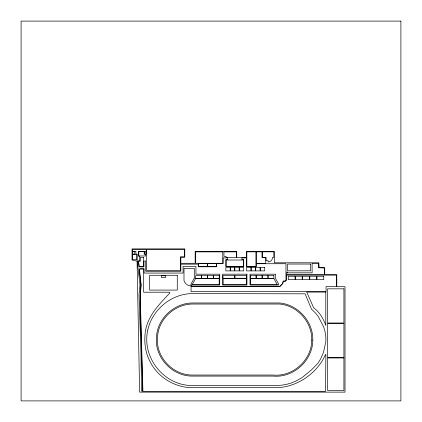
<?xml version="1.0" encoding="UTF-8"?>
<svg xmlns="http://www.w3.org/2000/svg" width="422" height="422" viewBox="0 0 422 422"><rect width="100%" height="100%" fill="white"/><g stroke="black" fill="none" stroke-linecap="round" stroke-linejoin="round"><path stroke-width="0.63" d="M239.337 267.516L239.337 270.892L243.726 270.892L243.726 267.516L234.859 267.516L234.859 270.892L239.168 270.892L239.168 267.516M318.958 267.036L318.958 267.643L324.724 267.775L324.724 274.411L336.798 274.68L336.798 286.702L345.017 286.702L345.017 392.128L139.629 392.128L137.071 261.186L132.033 260.026L132.033 248.89L184.773 248.89L184.773 257.246L180.838 257.246L180.838 263.286L195.164 263.286L195.164 251.428L236.726 251.428L236.726 257.441L246.469 257.441L246.469 251.428L274.347 251.428L274.347 262.795L318.868 262.795L318.958 267.036M325.884 354.754L325.531 391.315L142.926 391.315L140.241 295.469L141.17 285.035L139.466 269.473L139.977 269.02L143.649 269.02L143.649 292.209L169.734 292.209L169.734 293.105C159.537 303.945 148.175 315.292 145.506 330.6C143.965 340.633 144.883 351.141 149.42 360.335C156.968 376.767 174.502 387.76 192.548 387.681L273.287 387.681C295.031 388.609 316.658 374.383 325.467 354.707L325.884 354.754M140.236 291.918L140.194 304.605L142.678 391.147L141.602 391.147L140.937 352.402L139.023 294.804L139.988 284.808L137.203 261.097L137.203 254.155L135.926 254.155L135.926 251.385L132.482 251.385L132.482 249.381L146.239 249.381L146.239 251.38L138.59 251.38L138.59 256.17L139.693 256.17L139.693 260.886L138.353 260.886L139.102 266.889L143.934 266.889L143.934 261.07L145.722 261.07L145.722 271.288L180.838 271.288L180.838 264.151L198.245 264.151L198.245 266.778L216.639 266.778L216.639 263.671L223.164 263.671L223.164 257.884L227.579 257.884L227.579 259.562L225.828 259.562L225.828 266.609L243.726 266.609L243.726 259.562L241.906 259.562L241.906 257.884L246.538 257.884L246.538 266.609L256.412 266.609L256.412 263.734L285.968 263.734L285.968 280.161L285.182 281.015L283.183 281.015L282.677 283.415L279.844 286.406L191.345 286.406L191.345 284.998L219.73 284.998L219.73 274.189L195.95 274.189L195.95 266.409L183.069 266.409L183.069 273.066L144.108 273.066L144.108 268.767L139.882 268.767L139.202 269.373L140.922 285.029L140.236 291.918M311.752 340.079C311.768 359.924 292.921 377.036 273.097 375.042L192.907 375.042C173.125 375.569 155.291 356.854 157.57 337.03C158.313 318.758 175.468 303.571 193.556 304.025L279.564 304.025C297.415 305.591 312.222 322.171 311.752 340.079M312.802 340.1C312.813 360.488 293.485 378.091 273.113 376.086L192.875 376.086C172.529 376.614 154.204 357.371 156.525 336.978C157.279 318.172 174.908 302.521 193.529 302.98L279.665 302.98C298.043 304.594 313.288 321.659 312.802 340.1M147.779 330.083C141.497 357.587 164.364 386.067 192.611 385.486L273.256 385.486L281.231 385.244L286.227 384.447L290.932 383.092L295.885 381.066L301.925 377.701L311.462 369.872L317.85 363.389L320.699 358.753L323.51 352.386L325.858 341.535L325.858 336.988L324.961 331.291L323.7 326.96L318.288 316.542L315.355 312.876L311.536 309.215L305.101 293.823L193.297 293.585C172.007 293.221 152.231 309.321 147.779 330.083M283.347 281.247L282.782 283.552L279.849 286.543L191.066 286.543L191.066 291.591L326.064 291.591L326.064 286.628L336.503 286.628L336.503 275.139L286.374 275.139L286.374 280.161A1.651 1.651 0 0 1 285.098 281.247L283.347 281.247M194.284 278.119L190.881 284.249L190.881 286.016A7.733 7.733 0 0 1 183.992 280.551L183.992 268.318L194.284 268.318L194.284 278.119M195.602 278.562L192.115 284.76L219.187 284.76L219.187 278.562L195.602 278.562M400.9 21.1L21.1 21.1L21.1 400.9L400.9 400.9L400.9 21.1M184.356 249.349L146.487 249.349L146.487 270.317L180.452 270.338L180.452 256.829L184.356 256.829L184.356 249.349M144.192 251.581L138.827 251.581L138.827 255.98L145.769 255.98L145.769 254.208L144.192 254.208L144.192 251.581M134.803 251.739L132.613 251.739L132.613 254.081L134.803 254.081L134.803 251.739M255.917 251.818L246.838 251.818L246.838 266.43L255.917 266.43L255.917 251.818M262.009 251.818L256.434 251.818L256.434 263.375L265.765 263.375L265.765 257.7L262.009 257.7L262.009 251.818M273.825 251.818L262.331 251.818L262.331 257.404L266.039 257.404L266.039 260.69L268.112 260.69L268.112 261.951A4.426 4.426 0 0 0 272.517 257.404L273.825 257.404L273.825 251.818M222.769 251.871L195.708 251.871L195.708 263.286L222.769 263.286L222.769 251.871M236.505 251.871L223.945 251.871L223.945 256.354L226.076 256.354L226.076 257.441L236.505 257.441L236.505 251.871M146.191 252.124L144.44 252.124L144.44 253.949L146.191 253.949L146.191 252.124M136.707 254.429L132.424 254.429L132.424 259.641L136.707 259.641L136.707 254.429M143.612 257.499L140.32 257.499L140.32 261.186L138.495 261.186L139.181 266.593L143.612 266.593L143.612 257.499M243.431 260.021L226.166 260.021L226.166 266.43L243.431 266.43L243.431 260.021M207.286 263.581L198.667 263.581L198.667 266.398L207.286 266.398L207.286 263.581M216.328 263.581L207.629 263.581L207.629 266.398L216.328 266.398L216.328 263.581M310.639 264.045L287.556 264.045L287.556 270.829L310.639 270.829L310.639 264.045M230.217 267.516L225.828 267.516L225.828 270.892L230.217 270.892L230.217 267.516M234.69 267.516L230.386 267.516L230.386 270.892L234.69 270.892L234.69 267.516M251.006 267.516L246.538 267.516L246.538 270.892L251.006 270.892L251.006 267.516M255.563 267.516L251.174 267.516L251.174 270.892L255.563 270.892L255.563 267.516M260.116 267.516L255.732 267.516L255.732 270.892L260.116 270.892L260.116 267.516M264.752 267.516L260.284 267.516L260.284 270.892L264.752 270.892L264.752 267.516M287.693 272.179L286.812 272.179L286.812 274.69L324.555 274.69L324.555 267.97L318.774 267.759A27.013 27.013 0 0 0 318.605 263.708L312.106 263.37L312.106 272.828L287.693 272.828L287.693 272.179M246.928 274.189L222.631 274.189L222.631 284.998L246.928 284.998L246.928 274.189M275.276 274.189L250.019 274.189L250.019 284.998L278.742 284.998L278.742 284.254L275.276 278.014L275.276 274.189M177.266 275.281L149.678 275.281L149.678 290.083L177.266 290.083L177.266 275.281M201.363 275.55L195.676 275.55L195.676 278.325L201.363 278.325L201.363 275.55M207.402 275.55L201.632 275.55L201.632 278.325L207.402 278.325L207.402 275.55M213.284 275.55L207.656 275.55L207.656 278.325L213.284 278.325L213.284 275.55M219.203 275.55L213.643 275.55L213.643 278.325L219.203 278.325L219.203 275.55M234.759 275.55L223.022 275.55L223.022 278.293L234.759 278.293L234.759 275.55M246.495 275.55L234.927 275.55L234.927 278.272L246.495 278.272L246.495 275.55M256.033 275.55L250.404 275.55L250.404 278.325L256.033 278.325L256.033 275.55M261.993 275.55L256.26 275.55L256.26 278.325L261.993 278.325L261.993 275.55M267.88 275.55L262.284 275.55L262.284 278.325L267.88 278.325L267.88 275.55M273.862 275.55L268.16 275.55L268.16 278.325L273.862 278.325L273.862 275.55M165.445 275.745L161.505 275.745L161.505 277.639L165.445 277.639L165.445 275.745M295.036 276.252L288.279 276.252L288.279 279.628L295.036 279.628L295.036 276.252M302.21 276.252L295.453 276.252L295.453 279.628L302.21 279.628L302.21 276.252M309.363 276.252L302.606 276.252L302.606 279.628L309.363 279.628L309.363 276.252M316.584 276.252L309.827 276.252L309.827 279.628L316.584 279.628L316.584 276.252M323.737 276.252L316.98 276.252L316.98 279.628L323.737 279.628L323.737 276.252M246.527 278.562L223.164 278.562L223.164 284.76L246.527 284.76L246.527 278.562M273.92 278.562L250.436 278.562L250.436 284.76L277.37 284.76L273.92 278.562M343.914 288.833L327.588 288.833L327.588 322.999L343.914 322.999L343.914 288.833M325.795 292.087L306.731 292.087L313.604 307.722C319.501 312.127 323.437 318.568 325.795 325.462L325.795 292.087M343.914 323.331L327.588 323.331L327.588 357.65L343.914 357.65L343.914 323.331M343.914 357.972L327.588 357.972L327.588 390.492L343.914 390.492L343.914 357.972"/></g></svg>
